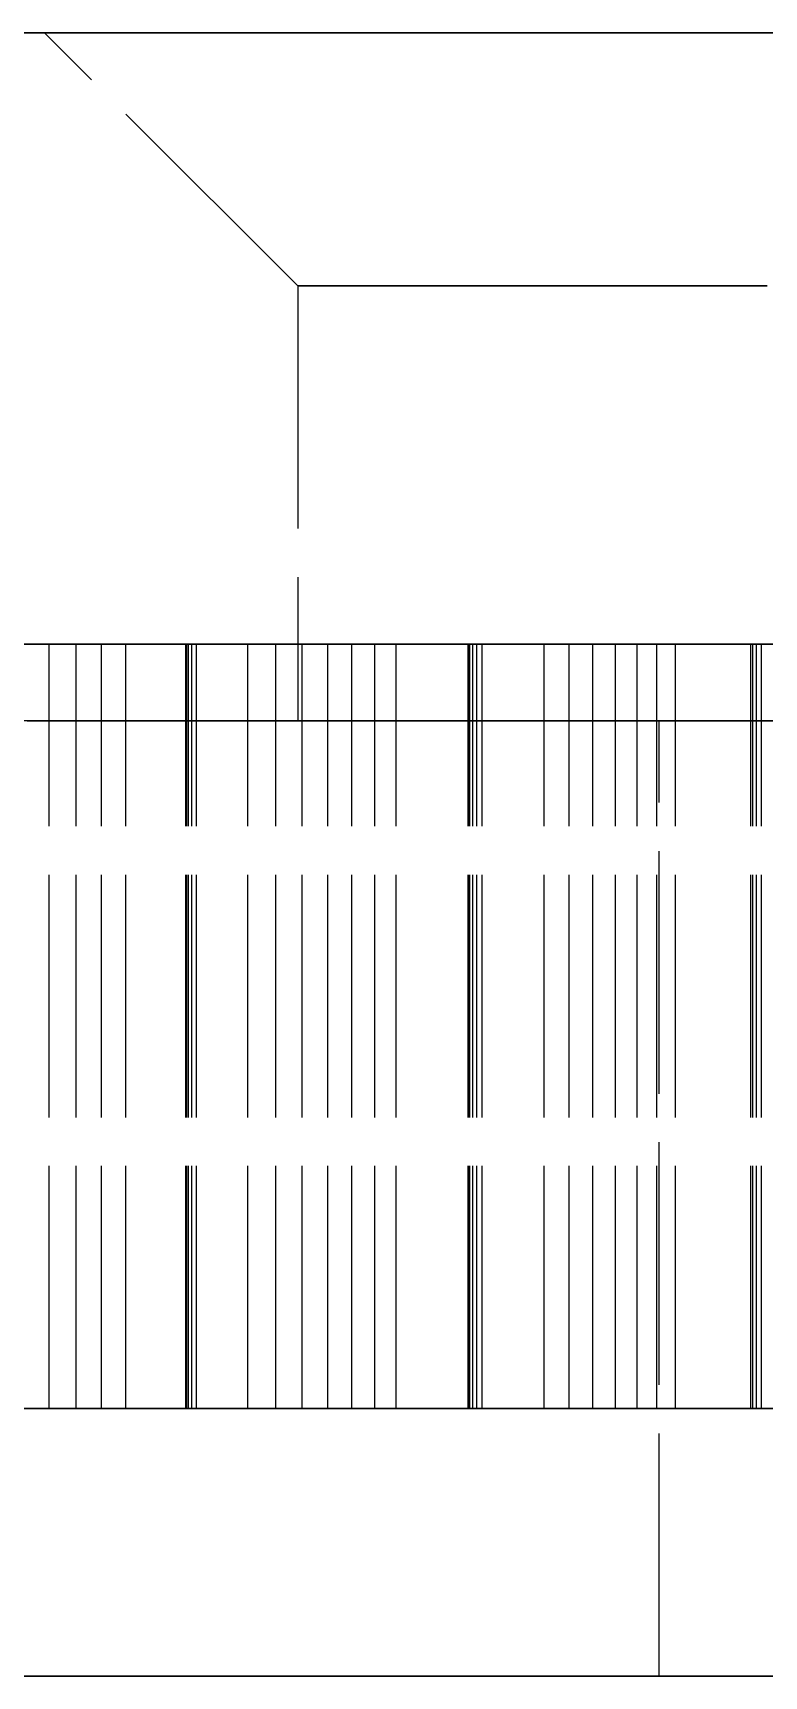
# Model space of a CAD drawing. Header units: millimetres. Extents: x -31 to 149, y -20 to 140.
# Drawn here: x 74.67 to 78.49, y 38.6 to 47.2 of the extents above; entities that cross this region are included whole.
import ezdxf

# ---------------------------------------------------------------- set-up
doc = ezdxf.new("R2010")
doc.units = ezdxf.units.MM
doc.linetypes.add('DASHED', pattern=[1.524, 1.27, -0.254])
doc.layers.add('HIDDEN', color=8, linetype='DASHED')

msp = doc.modelspace()

# ---------------------------------------------------------------- linework, layer by layer
at = {"layer": 'HIDDEN'}
for points in [[(78.59524, 47.2), (78.14127, 47.2), (77.6873, 47.2), (77.23333, 47.2), (76.77937, 47.2), (76.3254, 47.2), (75.87143, 47.2), (75.41746, 47.2), (74.96349, 47.2), (74.50952, 47.2)], [(74.50952, 47.2), (74.73651, 47.2), (74.96349, 47.2), (75.19048, 47.2), (75.41746, 47.2), (75.64444, 47.2), (75.87143, 47.2), (76.09841, 47.2), (76.3254, 47.2), (76.55238, 47.2), (76.77937, 47.2), (77.00635, 47.2), (77.23333, 47.2), (77.46032, 47.2), (77.6873, 47.2), (77.91429, 47.2), (78.14127, 47.2), (78.36825, 47.2), (78.59524, 47.2)], [(78.65153, 47.2), (78.4206, 47.2), (78.18967, 47.2), (77.95874, 47.2), (77.72781, 47.2), (77.49688, 47.2), (77.26596, 47.2), (77.03503, 47.2), (76.8041, 47.2), (76.57317, 47.2), (76.34224, 47.2), (76.11131, 47.2), (75.88038, 47.2), (75.64945, 47.2), (75.41852, 47.2), (75.18759, 47.2), (74.95666, 47.2), (74.72574, 47.2)], [(74.72574, 47.2), (74.8412, 47.2), (74.95666, 47.2), (75.07213, 47.2), (75.18759, 47.2), (75.30306, 47.2), (75.41852, 47.2), (75.53399, 47.2), (75.64945, 47.2), (75.76492, 47.2), (75.88038, 47.2), (75.99585, 47.2), (76.11131, 47.2), (76.22677, 47.2), (76.34224, 47.2), (76.4577, 47.2), (76.57317, 47.2), (76.68863, 47.2), (76.8041, 47.2), (76.91956, 47.2), (77.03503, 47.2), (77.15049, 47.2), (77.26596, 47.2), (77.38142, 47.2), (77.49688, 47.2), (77.61235, 47.2), (77.72781, 47.2), (77.84328, 47.2), (77.95874, 47.2), (78.07421, 47.2), (78.18967, 47.2), (78.30514, 47.2), (78.4206, 47.2), (78.53606, 47.2)], [(76.05, 45.87574), (74.72574, 47.2)], [(78.50556, 45.87574), (78.31667, 45.87574), (78.12778, 45.87574), (77.93889, 45.87574), (77.75, 45.87574), (77.56111, 45.87574), (77.37222, 45.87574), (77.18333, 45.87574), (76.99444, 45.87574), (76.80556, 45.87574), (76.61667, 45.87574), (76.42778, 45.87574), (76.23889, 45.87574), (76.05, 45.87574)], [(76.05, 45.87574), (76.14444, 45.87574), (76.23889, 45.87574), (76.33333, 45.87574), (76.42778, 45.87574), (76.52222, 45.87574), (76.61667, 45.87574), (76.71111, 45.87574), (76.80556, 45.87574), (76.9, 45.87574), (76.99444, 45.87574), (77.08889, 45.87574), (77.18333, 45.87574), (77.27778, 45.87574), (77.37222, 45.87574), (77.46667, 45.87574), (77.56111, 45.87574), (77.65556, 45.87574), (77.75, 45.87574), (77.84444, 45.87574), (77.93889, 45.87574), (78.03333, 45.87574), (78.12778, 45.87574), (78.22222, 45.87574), (78.31667, 45.87574), (78.41111, 45.87574), (78.50556, 45.87574)], [(76.05, 45.87574), (76.05, 43.6)], [(85.84127, 44), (85.14286, 44), (84.44444, 44), (83.74603, 44), (83.04762, 44), (82.34921, 44), (81.65079, 44), (80.95238, 44), (80.25397, 44), (79.55556, 44), (78.85714, 44), (78.15873, 44), (77.46032, 44), (76.7619, 44), (76.06349, 44), (75.36508, 44), (74.66667, 44), (73.96825, 44)], [(74.31746, 44), (74.66667, 44), (75.01587, 44), (75.36508, 44), (75.71429, 44), (76.06349, 44), (76.4127, 44), (76.7619, 44), (77.11111, 44), (77.46032, 44), (77.80952, 44), (78.15873, 44), (78.50794, 44), (78.85714, 44), (79.20635, 44), (79.55556, 44), (79.90476, 44), (80.25397, 44), (80.60317, 44), (80.95238, 44), (81.30159, 44), (81.65079, 44), (82, 44)], [(85.94643, 44), (85.33929, 44), (84.73214, 44), (84.125, 44), (83.51786, 44), (82.91071, 44), (82.30357, 44), (81.69643, 44), (81.08929, 44), (80.48214, 44), (79.875, 44), (79.26786, 44), (78.66071, 44), (78.05357, 44), (77.44643, 44), (76.83929, 44), (76.23214, 44), (75.625, 44), (75.01786, 44), (74.41071, 44)], [(74.41071, 44), (74.71429, 44), (75.01786, 44), (75.32143, 44), (75.625, 44), (75.92857, 44), (76.23214, 44), (76.53571, 44), (76.83929, 44), (77.14286, 44), (77.44643, 44), (77.75, 44), (78.05357, 44), (78.35714, 44), (78.66071, 44)], [(74.75117, 44), (74.60476, 44)], [(74.60476, 44), (74.75117, 44)], [(78.53175, 44), (78.23016, 44), (77.92857, 44), (77.62698, 44), (77.3254, 44), (77.02381, 44), (76.72222, 44), (76.42063, 44), (76.11905, 44), (75.81746, 44), (75.51587, 44), (75.21429, 44), (74.9127, 44), (74.61111, 44)], [(74.61111, 44), (74.7619, 44), (74.9127, 44), (75.06349, 44), (75.21429, 44), (75.36508, 44), (75.51587, 44), (75.66667, 44), (75.81746, 44), (75.96825, 44), (76.11905, 44), (76.26984, 44), (76.42063, 44), (76.57143, 44), (76.72222, 44), (76.87302, 44), (77.02381, 44), (77.1746, 44), (77.3254, 44), (77.47619, 44), (77.62698, 44), (77.77778, 44), (77.92857, 44), (78.07937, 44), (78.23016, 44), (78.38095, 44), (78.53175, 44)], [(74.89133, 44), (74.75117, 44)], [(74.75117, 44), (74.89133, 44)], [(74.75117, 40), (74.75117, 44)], [(74.75117, 40), (74.75117, 44)], [(75.02473, 44), (74.89133, 44)], [(74.89133, 44), (75.02473, 44)], [(74.89133, 40), (74.89133, 44)], [(74.89133, 40), (74.89133, 44)], [(75.15069, 44), (75.02473, 44)], [(75.02473, 44), (75.15069, 44)], [(75.02473, 40), (75.02473, 44)], [(75.02473, 40), (75.02473, 44)], [(75.52092, 44), (75.15069, 44)], [(75.15069, 44), (75.52092, 44)], [(75.15069, 40), (75.15069, 44)], [(75.15069, 40), (75.15069, 44)], [(75.46792, 44), (75.46514, 44)], [(75.46514, 44), (75.46866, 44)], [(75.46866, 44), (75.46514, 44)], [(75.46514, 44), (75.46792, 44)], [(75.46514, 40), (75.46514, 44)], [(75.46514, 40), (75.46514, 44)], [(75.47676, 44), (75.46792, 44)], [(75.46792, 44), (75.47676, 44)], [(75.46792, 40), (75.46792, 44)], [(75.46792, 40), (75.46792, 44)], [(75.46866, 44), (75.47881, 44)], [(75.47881, 44), (75.46866, 44)], [(75.46866, 40), (75.46866, 44)], [(75.46866, 40), (75.46866, 44)], [(75.79005, 44), (75.47676, 44)], [(75.47676, 44), (75.79005, 44)], [(75.47676, 40), (75.47676, 44)], [(75.47676, 40), (75.47676, 44)], [(75.47881, 44), (75.49601, 44)], [(75.49601, 44), (75.47881, 44)], [(75.47881, 40), (75.47881, 44)], [(75.47881, 40), (75.47881, 44)], [(75.49601, 44), (75.52092, 44)], [(75.52092, 44), (75.49601, 44)], [(75.49601, 40), (75.49601, 44)], [(75.49601, 40), (75.49601, 44)], [(75.52092, 40), (75.52092, 44)], [(75.52092, 40), (75.52092, 44)], [(75.93508, 44), (75.79005, 44)], [(75.79005, 44), (75.93508, 44)], [(75.79005, 40), (75.79005, 44)], [(75.79005, 40), (75.79005, 44)], [(76.07425, 44), (75.93508, 44)], [(75.93508, 44), (76.07425, 44)], [(75.93508, 40), (75.93508, 44)], [(75.93508, 40), (75.93508, 44)], [(76.20728, 44), (76.07425, 44)], [(76.07425, 44), (76.20728, 44)], [(76.07425, 40), (76.07425, 44)], [(76.07425, 40), (76.07425, 44)], [(76.33378, 44), (76.20728, 44)], [(76.20728, 44), (76.33378, 44)], [(76.20728, 40), (76.20728, 44)], [(76.20728, 40), (76.20728, 44)], [(76.45325, 44), (76.33378, 44)], [(76.33378, 44), (76.45325, 44)], [(76.33378, 40), (76.33378, 44)], [(76.33378, 40), (76.33378, 44)], [(76.56497, 44), (76.45325, 44)], [(76.45325, 44), (76.56497, 44)], [(76.45325, 40), (76.45325, 44)], [(76.45325, 40), (76.45325, 44)], [(76.9487, 44), (76.56497, 44)], [(76.56497, 44), (76.9487, 44)], [(76.56497, 40), (76.56497, 44)], [(76.56497, 40), (76.56497, 44)], [(76.9427, 44), (76.94173, 44)], [(76.94173, 44), (76.9487, 44)], [(76.9487, 44), (76.94173, 44)], [(76.94173, 44), (76.9427, 44)], [(76.94173, 40), (76.94173, 44)], [(76.94173, 40), (76.94173, 44)], [(76.95095, 44), (76.9427, 44)], [(76.9427, 44), (76.95095, 44)], [(76.9427, 40), (76.9427, 44)], [(76.9427, 40), (76.9427, 44)], [(76.9487, 40), (76.9487, 44)], [(76.9487, 40), (76.9487, 44)], [(76.96602, 44), (76.95095, 44)], [(76.95095, 44), (76.96602, 44)], [(76.95095, 40), (76.95095, 44)], [(76.95095, 40), (76.95095, 44)], [(76.98756, 44), (76.96602, 44)], [(76.96602, 44), (76.98756, 44)], [(76.96602, 40), (76.96602, 44)], [(76.96602, 40), (76.96602, 44)], [(77.01533, 44), (76.98756, 44)], [(76.98756, 44), (77.01533, 44)], [(76.98756, 40), (76.98756, 44)], [(76.98756, 40), (76.98756, 44)], [(77.33849, 44), (77.01533, 44)], [(77.01533, 44), (77.33849, 44)], [(77.01533, 40), (77.01533, 44)], [(77.01533, 40), (77.01533, 44)], [(77.46942, 44), (77.33849, 44)], [(77.33849, 44), (77.46942, 44)], [(77.33849, 40), (77.33849, 44)], [(77.33849, 40), (77.33849, 44)], [(77.5943, 44), (77.46942, 44)], [(77.46942, 44), (77.5943, 44)], [(77.46942, 40), (77.46942, 44)], [(77.46942, 40), (77.46942, 44)], [(77.71282, 44), (77.5943, 44)], [(77.5943, 44), (77.71282, 44)], [(77.5943, 40), (77.5943, 44)], [(77.5943, 40), (77.5943, 44)], [(77.82459, 44), (77.71282, 44)], [(77.71282, 44), (77.82459, 44)], [(77.71282, 40), (77.71282, 44)], [(77.71282, 40), (77.71282, 44)], [(77.92909, 44), (77.82459, 44)], [(77.82459, 44), (77.92909, 44)], [(77.82459, 40), (77.82459, 44)], [(77.82459, 40), (77.82459, 44)], [(78.02562, 44), (77.92909, 44)], [(77.92909, 44), (78.02562, 44)], [(77.92909, 40), (77.92909, 44)], [(77.92909, 40), (77.92909, 44)], [(78.41958, 44), (78.02562, 44)], [(78.02562, 44), (78.41958, 44)], [(78.02562, 40), (78.02562, 44)], [(78.02562, 40), (78.02562, 44)], [(78.43059, 44), (78.41958, 44)], [(78.41958, 44), (78.43059, 44)], [(78.41958, 40), (78.41958, 44)], [(78.41958, 40), (78.41958, 44)], [(78.44973, 44), (78.43059, 44)], [(78.43059, 44), (78.44973, 44)], [(78.43059, 40), (78.43059, 44)], [(78.43059, 40), (78.43059, 44)], [(78.47631, 44), (78.44973, 44)], [(78.44973, 44), (78.47631, 44)], [(78.44973, 40), (78.44973, 44)], [(78.44973, 40), (78.44973, 44)], [(78.50984, 44), (78.47631, 44)], [(78.47631, 44), (78.50984, 44)], [(78.47631, 40), (78.47631, 44)], [(78.47631, 40), (78.47631, 44)], [(78.57143, 43.6), (78.31746, 43.6), (78.06349, 43.6), (77.80952, 43.6), (77.55556, 43.6), (77.30159, 43.6), (77.04762, 43.6), (76.79365, 43.6), (76.53968, 43.6), (76.28571, 43.6), (76.03175, 43.6), (75.77778, 43.6), (75.52381, 43.6), (75.26984, 43.6), (75.01587, 43.6), (74.7619, 43.6), (74.50794, 43.6)], [(78.57143, 43.6), (78.31746, 43.6), (78.06349, 43.6), (77.80952, 43.6), (77.55556, 43.6), (77.30159, 43.6), (77.04762, 43.6), (76.79365, 43.6), (76.53968, 43.6), (76.28571, 43.6), (76.03175, 43.6), (75.77778, 43.6), (75.52381, 43.6), (75.26984, 43.6), (75.01587, 43.6), (74.7619, 43.6), (74.50794, 43.6)], [(74.63492, 43.6), (74.7619, 43.6), (74.88889, 43.6), (75.01587, 43.6), (75.14286, 43.6), (75.26984, 43.6), (75.39683, 43.6), (75.52381, 43.6), (75.65079, 43.6), (75.77778, 43.6), (75.90476, 43.6), (76.03175, 43.6), (76.15873, 43.6), (76.28571, 43.6), (76.4127, 43.6), (76.53968, 43.6), (76.66667, 43.6), (76.79365, 43.6), (76.92063, 43.6), (77.04762, 43.6), (77.1746, 43.6), (77.30159, 43.6), (77.42857, 43.6), (77.55556, 43.6), (77.68254, 43.6), (77.80952, 43.6), (77.93651, 43.6), (78.06349, 43.6), (78.19048, 43.6), (78.31746, 43.6), (78.44444, 43.6), (78.57143, 43.6)], [(74.63492, 43.6), (74.7619, 43.6), (74.88889, 43.6), (75.01587, 43.6), (75.14286, 43.6), (75.26984, 43.6), (75.39683, 43.6), (75.52381, 43.6), (75.65079, 43.6), (75.77778, 43.6), (75.90476, 43.6), (76.03175, 43.6), (76.15873, 43.6), (76.28571, 43.6), (76.4127, 43.6), (76.53968, 43.6), (76.66667, 43.6), (76.79365, 43.6), (76.92063, 43.6), (77.04762, 43.6), (77.1746, 43.6), (77.30159, 43.6), (77.42857, 43.6), (77.55556, 43.6), (77.68254, 43.6), (77.80952, 43.6), (77.93651, 43.6), (78.06349, 43.6), (78.19048, 43.6), (78.31746, 43.6), (78.44444, 43.6), (78.57143, 43.6)], [(78.50556, 43.6), (78.31667, 43.6), (78.12778, 43.6), (77.93889, 43.6), (77.75, 43.6), (77.56111, 43.6), (77.37222, 43.6), (77.18333, 43.6), (76.99444, 43.6), (76.80556, 43.6), (76.61667, 43.6), (76.42778, 43.6), (76.23889, 43.6), (76.05, 43.6)], [(76.05, 43.6), (76.14444, 43.6), (76.23889, 43.6), (76.33333, 43.6), (76.42778, 43.6), (76.52222, 43.6), (76.61667, 43.6), (76.71111, 43.6), (76.80556, 43.6), (76.9, 43.6), (76.99444, 43.6), (77.08889, 43.6), (77.18333, 43.6), (77.27778, 43.6), (77.37222, 43.6), (77.46667, 43.6), (77.56111, 43.6), (77.65556, 43.6), (77.75, 43.6), (77.84444, 43.6), (77.93889, 43.6), (78.03333, 43.6), (78.12778, 43.6), (78.22222, 43.6), (78.31667, 43.6), (78.41111, 43.6), (78.50556, 43.6)], [(78.58444, 43.6), (78.45556, 43.6), (78.32667, 43.6), (78.19778, 43.6), (78.06889, 43.6), (77.94, 43.6)], [(77.94, 43.6), (78.00444, 43.6), (78.06889, 43.6), (78.13333, 43.6), (78.19778, 43.6), (78.26222, 43.6), (78.32667, 43.6), (78.39111, 43.6), (78.45556, 43.6), (78.52, 43.6)], [(77.94, 38.6), (77.94, 43.6)], [(85.94643, 40), (85.33929, 40), (84.73214, 40), (84.125, 40), (83.51786, 40), (82.91071, 40), (82.30357, 40), (81.69643, 40), (81.08929, 40), (80.48214, 40), (79.875, 40), (79.26786, 40), (78.66071, 40), (78.05357, 40), (77.44643, 40), (76.83929, 40), (76.23214, 40), (75.625, 40), (75.01786, 40), (74.41071, 40)], [(74.41071, 40), (74.71429, 40), (75.01786, 40), (75.32143, 40), (75.625, 40), (75.92857, 40), (76.23214, 40), (76.53571, 40), (76.83929, 40), (77.14286, 40), (77.44643, 40), (77.75, 40), (78.05357, 40), (78.35714, 40), (78.66071, 40)], [(74.75117, 40), (74.60476, 40)], [(74.60476, 40), (74.75117, 40)], [(74.89133, 40), (74.75117, 40)], [(74.75117, 40), (74.89133, 40)], [(75.02473, 40), (74.89133, 40)], [(74.89133, 40), (75.02473, 40)], [(75.15069, 40), (75.02473, 40)], [(75.02473, 40), (75.15069, 40)], [(75.52092, 40), (75.15069, 40)], [(75.15069, 40), (75.52092, 40)], [(75.46792, 40), (75.46514, 40)], [(75.46514, 40), (75.46866, 40)], [(75.46866, 40), (75.46514, 40)], [(75.46514, 40), (75.46792, 40)], [(75.47676, 40), (75.46792, 40)], [(75.46792, 40), (75.47676, 40)], [(75.46866, 40), (75.47881, 40)], [(75.47881, 40), (75.46866, 40)], [(75.79005, 40), (75.47676, 40)], [(75.47676, 40), (75.79005, 40)], [(75.47881, 40), (75.49601, 40)], [(75.49601, 40), (75.47881, 40)], [(75.49601, 40), (75.52092, 40)], [(75.52092, 40), (75.49601, 40)], [(75.93508, 40), (75.79005, 40)], [(75.79005, 40), (75.93508, 40)], [(76.07425, 40), (75.93508, 40)], [(75.93508, 40), (76.07425, 40)], [(76.20728, 40), (76.07425, 40)], [(76.07425, 40), (76.20728, 40)], [(76.33378, 40), (76.20728, 40)], [(76.20728, 40), (76.33378, 40)], [(76.45325, 40), (76.33378, 40)], [(76.33378, 40), (76.45325, 40)], [(76.56497, 40), (76.45325, 40)], [(76.45325, 40), (76.56497, 40)], [(76.9487, 40), (76.56497, 40)], [(76.56497, 40), (76.9487, 40)], [(76.9427, 40), (76.94173, 40)], [(76.94173, 40), (76.9487, 40)], [(76.9487, 40), (76.94173, 40)], [(76.94173, 40), (76.9427, 40)], [(76.95095, 40), (76.9427, 40)], [(76.9427, 40), (76.95095, 40)], [(76.96602, 40), (76.95095, 40)], [(76.95095, 40), (76.96602, 40)], [(76.98756, 40), (76.96602, 40)], [(76.96602, 40), (76.98756, 40)], [(77.01533, 40), (76.98756, 40)], [(76.98756, 40), (77.01533, 40)], [(77.33849, 40), (77.01533, 40)], [(77.01533, 40), (77.33849, 40)], [(77.46942, 40), (77.33849, 40)], [(77.33849, 40), (77.46942, 40)], [(77.5943, 40), (77.46942, 40)], [(77.46942, 40), (77.5943, 40)], [(77.71282, 40), (77.5943, 40)], [(77.5943, 40), (77.71282, 40)], [(77.82459, 40), (77.71282, 40)], [(77.71282, 40), (77.82459, 40)], [(77.92909, 40), (77.82459, 40)], [(77.82459, 40), (77.92909, 40)], [(78.02562, 40), (77.92909, 40)], [(77.92909, 40), (78.02562, 40)], [(78.41958, 40), (78.02562, 40)], [(78.02562, 40), (78.41958, 40)], [(78.43059, 40), (78.41958, 40)], [(78.41958, 40), (78.43059, 40)], [(78.44973, 40), (78.43059, 40)], [(78.43059, 40), (78.44973, 40)], [(78.47631, 40), (78.44973, 40)], [(78.44973, 40), (78.47631, 40)], [(78.50984, 40), (78.47631, 40)], [(78.47631, 40), (78.50984, 40)], [(78.57143, 38.6), (78.31746, 38.6), (78.06349, 38.6), (77.80952, 38.6), (77.55556, 38.6), (77.30159, 38.6), (77.04762, 38.6), (76.79365, 38.6), (76.53968, 38.6), (76.28571, 38.6), (76.03175, 38.6), (75.77778, 38.6), (75.52381, 38.6), (75.26984, 38.6), (75.01587, 38.6), (74.7619, 38.6), (74.50794, 38.6)], [(78.57143, 38.6), (78.31746, 38.6), (78.06349, 38.6), (77.80952, 38.6), (77.55556, 38.6), (77.30159, 38.6), (77.04762, 38.6), (76.79365, 38.6), (76.53968, 38.6), (76.28571, 38.6), (76.03175, 38.6), (75.77778, 38.6), (75.52381, 38.6), (75.26984, 38.6), (75.01587, 38.6), (74.7619, 38.6), (74.50794, 38.6)], [(78.53175, 38.6), (78.23016, 38.6), (77.92857, 38.6), (77.62698, 38.6), (77.3254, 38.6), (77.02381, 38.6), (76.72222, 38.6), (76.42063, 38.6), (76.11905, 38.6), (75.81746, 38.6), (75.51587, 38.6), (75.21429, 38.6), (74.9127, 38.6), (74.61111, 38.6)], [(74.61111, 38.6), (74.7619, 38.6), (74.9127, 38.6), (75.06349, 38.6), (75.21429, 38.6), (75.36508, 38.6), (75.51587, 38.6), (75.66667, 38.6), (75.81746, 38.6), (75.96825, 38.6), (76.11905, 38.6), (76.26984, 38.6), (76.42063, 38.6), (76.57143, 38.6), (76.72222, 38.6), (76.87302, 38.6), (77.02381, 38.6), (77.1746, 38.6), (77.3254, 38.6), (77.47619, 38.6), (77.62698, 38.6), (77.77778, 38.6), (77.92857, 38.6), (78.07937, 38.6), (78.23016, 38.6), (78.38095, 38.6), (78.53175, 38.6)], [(74.63492, 38.6), (74.7619, 38.6), (74.88889, 38.6), (75.01587, 38.6), (75.14286, 38.6), (75.26984, 38.6), (75.39683, 38.6), (75.52381, 38.6), (75.65079, 38.6), (75.77778, 38.6), (75.90476, 38.6), (76.03175, 38.6), (76.15873, 38.6), (76.28571, 38.6), (76.4127, 38.6), (76.53968, 38.6), (76.66667, 38.6), (76.79365, 38.6), (76.92063, 38.6), (77.04762, 38.6), (77.1746, 38.6), (77.30159, 38.6), (77.42857, 38.6), (77.55556, 38.6), (77.68254, 38.6), (77.80952, 38.6), (77.93651, 38.6), (78.06349, 38.6), (78.19048, 38.6), (78.31746, 38.6), (78.44444, 38.6), (78.57143, 38.6)], [(74.63492, 38.6), (74.7619, 38.6), (74.88889, 38.6), (75.01587, 38.6), (75.14286, 38.6), (75.26984, 38.6), (75.39683, 38.6), (75.52381, 38.6), (75.65079, 38.6), (75.77778, 38.6), (75.90476, 38.6), (76.03175, 38.6), (76.15873, 38.6), (76.28571, 38.6), (76.4127, 38.6), (76.53968, 38.6), (76.66667, 38.6), (76.79365, 38.6), (76.92063, 38.6), (77.04762, 38.6), (77.1746, 38.6), (77.30159, 38.6), (77.42857, 38.6), (77.55556, 38.6), (77.68254, 38.6), (77.80952, 38.6), (77.93651, 38.6), (78.06349, 38.6), (78.19048, 38.6), (78.31746, 38.6), (78.44444, 38.6), (78.57143, 38.6)], [(78.58444, 38.6), (78.45556, 38.6), (78.32667, 38.6), (78.19778, 38.6), (78.06889, 38.6), (77.94, 38.6)], [(77.94, 38.6), (78.00444, 38.6), (78.06889, 38.6), (78.13333, 38.6), (78.19778, 38.6), (78.26222, 38.6), (78.32667, 38.6), (78.39111, 38.6), (78.45556, 38.6), (78.52, 38.6)]]:
    msp.add_lwpolyline(points, dxfattribs=at)

doc.saveas('drawing.dxf')
